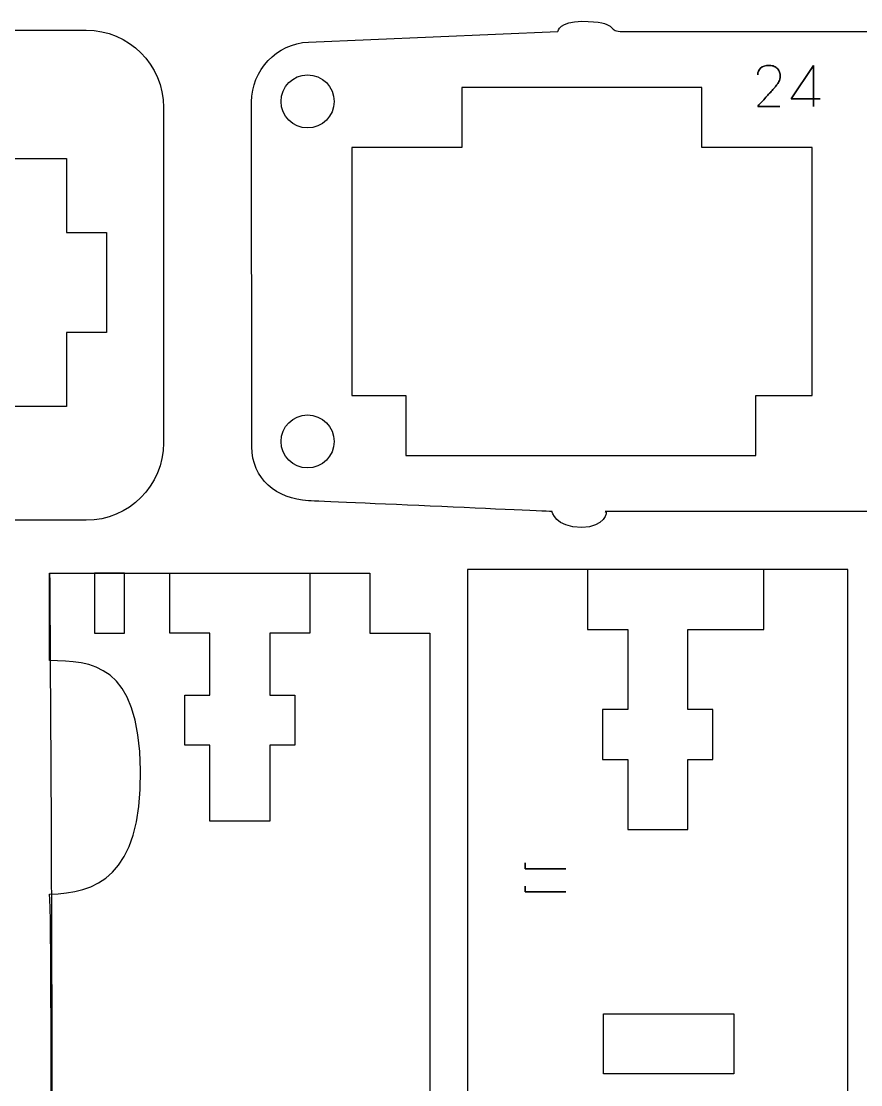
# Model space of a CAD drawing. Header units: centimetres. Extents: x -26.3 to 6, y -21.9 to 0.4.
# Drawn here: x -17.15 to -12.96, y -17.56 to -12.25 of the extents above; entities that cross this region are included whole.
import ezdxf

# ---------------------------------------------------------------- set-up
doc = ezdxf.new("R2010")
doc.units = ezdxf.units.CM
doc.header["$MEASUREMENT"] = 0
doc.layers.add('Layer 1', color=7, linetype='Continuous')

msp = doc.modelspace()

# ---------------------------------------------------------------- linework, layer by layer
at = {"layer": 'Layer 1', "lineweight": -3}
for points, knots in [([(-14.49998, -14.69941), (-14.49997, -14.69941), (-14.4877, -14.77906), (-14.35161, -14.77906), (-14.35161, -14.77906), (-14.24022, -14.77906), (-14.21762, -14.69941), (-14.23454, -14.69941), (-14.23454, -14.69941), (-14.23454, -14.69941), (-11.23161, -14.69941), (-11.23161, -14.69941), (-11.23161, -14.69941), (-11.15205, -14.69941), (-11.07575, -14.66781), (-11.01949, -14.61155), (-11.01949, -14.61155), (-10.96323, -14.55529), (-10.93161, -14.47898), (-10.93161, -14.39941), (-10.93161, -14.39941), (-10.93161, -14.39941), (-10.93161, -12.59942), (-10.93161, -12.59942), (-10.93161, -12.59942), (-10.93161, -12.51986), (-10.96323, -12.44355), (-11.01949, -12.38729), (-11.01949, -12.38729), (-11.07575, -12.33103), (-11.15205, -12.29942), (-11.23161, -12.29942), (-11.23161, -12.29942), (-11.23161, -12.29942), (-13.34829, -12.29942), (-14.15958, -12.29942), (-14.15958, -12.29942), (-14.22434, -12.29942), (-14.16631, -12.24903), (-14.35161, -12.24903), (-14.35161, -12.24903), (-14.46282, -12.24903), (-14.47088, -12.29942), (-14.47088, -12.29942), (-14.47088, -12.29942), (-14.47088, -12.29942), (-15.71732, -12.35266), (-15.71732, -12.35266), (-15.71732, -12.35266), (-15.87668, -12.36101), (-16.00161, -12.49266), (-16.00161, -12.65224), (-16.00161, -12.65224), (-16.00161, -12.65224), (-16.0002, -14.37583), (-16.0002, -14.37583), (-16.0002, -14.37583), (-16.0002, -14.53541), (-15.87668, -14.63783), (-15.71732, -14.64618), (-15.71732, -14.64618), (-15.71732, -14.64618), (-14.49998, -14.69941), (-14.49998, -14.69941)], [0, 0, 0, 0, 0.0588235, 0.0588235, 0.0588235, 0.0588235, 0.1176471, 0.1176471, 0.1176471, 0.1176471, 0.1764706, 0.1764706, 0.1764706, 0.1764706, 0.2352941, 0.2352941, 0.2352941, 0.2352941, 0.2941176, 0.2941176, 0.2941176, 0.2941177, 0.3529412, 0.3529412, 0.3529412, 0.3529412, 0.4117647, 0.4117647, 0.4117647, 0.4117647, 0.4705882, 0.4705882, 0.4705882, 0.4705882, 0.5294118, 0.5294118, 0.5294118, 0.5294118, 0.5882353, 0.5882353, 0.5882353, 0.5882353, 0.6470588, 0.6470588, 0.6470588, 0.6470588, 0.7058824, 0.7058824, 0.7058824, 0.7058824, 0.7647059, 0.7647059, 0.7647059, 0.7647059, 0.8235294, 0.8235294, 0.8235294, 0.8235294, 0.8823529, 0.8823529, 0.8823529, 0.882353, 1, 1, 1, 1]), ([(-16.82764, -12.29327), (-16.82764, -12.29327), (-19.24777, -12.29327), (-19.24777, -12.29327), (-19.24777, -12.29327), (-19.46022, -12.29327), (-19.63404, -12.46709), (-19.63404, -12.67954), (-19.63404, -12.67954), (-19.63404, -12.67954), (-19.63404, -14.357), (-19.63404, -14.357), (-19.63404, -14.357), (-19.63404, -14.56945), (-19.46022, -14.74327), (-19.24777, -14.74327), (-19.24777, -14.74327), (-19.24777, -14.74327), (-16.82764, -14.74327), (-16.82764, -14.74327), (-16.82764, -14.74327), (-16.61519, -14.74327), (-16.44138, -14.56945), (-16.44138, -14.357), (-16.44138, -14.357), (-16.44138, -14.357), (-16.44138, -12.67954), (-16.44138, -12.67954), (-16.44138, -12.67954), (-16.44138, -12.46709), (-16.61519, -12.29327), (-16.82764, -12.29327)], [0, 0, 0, 0, 0.1111111, 0.1111111, 0.1111111, 0.1111111, 0.2222222, 0.2222222, 0.2222222, 0.2222222, 0.3333333, 0.3333333, 0.3333333, 0.3333333, 0.4444444, 0.4444444, 0.4444444, 0.4444445, 0.5555556, 0.5555556, 0.5555556, 0.5555556, 0.6666667, 0.6666667, 0.6666667, 0.6666667, 0.7777778, 0.7777778, 0.7777778, 0.7777778, 1, 1, 1, 1]), ([(-13.4731, -12.67453), (-13.45617, -12.65572), (-13.44083, -12.63869), (-13.42709, -12.62345), (-13.42709, -12.62345), (-13.42127, -12.61705), (-13.41548, -12.61065), (-13.40973, -12.60426), (-13.40973, -12.60426), (-13.404, -12.59786), (-13.39882, -12.59203), (-13.39422, -12.58676), (-13.39422, -12.58676), (-13.3896, -12.58149), (-13.38575, -12.57702), (-13.38265, -12.57335), (-13.38265, -12.57335), (-13.37955, -12.56969), (-13.37771, -12.56738), (-13.37714, -12.56644), (-13.37714, -12.56644), (-13.37602, -12.56456), (-13.37451, -12.56235), (-13.37263, -12.55981), (-13.37263, -12.55981), (-13.37075, -12.55727), (-13.36892, -12.55426), (-13.36713, -12.55078), (-13.36713, -12.55078), (-13.36534, -12.5473), (-13.36379, -12.5432), (-13.36247, -12.5385), (-13.36247, -12.5385), (-13.36114, -12.5338), (-13.3605, -12.52834), (-13.3605, -12.52213), (-13.3605, -12.52213), (-13.3605, -12.51592), (-13.36153, -12.50971), (-13.3636, -12.5035), (-13.3636, -12.5035), (-13.36567, -12.4973), (-13.36886, -12.4917), (-13.3732, -12.48671), (-13.3732, -12.48671), (-13.37752, -12.48173), (-13.38312, -12.47768), (-13.38999, -12.47458), (-13.38999, -12.47458), (-13.39685, -12.47147), (-13.40518, -12.46992), (-13.41496, -12.46992), (-13.41496, -12.46992), (-13.43472, -12.47011), (-13.44925, -12.47444), (-13.45857, -12.4829), (-13.45857, -12.4829), (-13.46788, -12.49137), (-13.47254, -12.50256), (-13.47254, -12.51649), (-13.47254, -12.51649), (-13.47254, -12.50256), (-13.46788, -12.49137), (-13.45857, -12.4829), (-13.45857, -12.4829), (-13.44925, -12.47444), (-13.43472, -12.47011), (-13.41496, -12.46992), (-13.41496, -12.46992), (-13.40518, -12.46992), (-13.39685, -12.47147), (-13.38999, -12.47458), (-13.38999, -12.47458), (-13.38312, -12.47768), (-13.37752, -12.48173), (-13.3732, -12.48671), (-13.3732, -12.48671), (-13.36886, -12.4917), (-13.36567, -12.4973), (-13.3636, -12.5035), (-13.3636, -12.5035), (-13.36153, -12.50971), (-13.3605, -12.51592), (-13.3605, -12.52213), (-13.3605, -12.52213), (-13.3605, -12.52834), (-13.36114, -12.5338), (-13.36247, -12.5385), (-13.36247, -12.5385), (-13.36379, -12.5432), (-13.36534, -12.5473), (-13.36713, -12.55078), (-13.36713, -12.55078), (-13.36892, -12.55426), (-13.37075, -12.55727), (-13.37263, -12.55981), (-13.37263, -12.55981), (-13.37451, -12.56235), (-13.37602, -12.56456), (-13.37714, -12.56644), (-13.37714, -12.56644), (-13.37771, -12.56738), (-13.37955, -12.56969), (-13.38265, -12.57335), (-13.38265, -12.57335), (-13.38575, -12.57702), (-13.3896, -12.58149), (-13.39422, -12.58676), (-13.39422, -12.58676), (-13.39882, -12.59203), (-13.404, -12.59786), (-13.40973, -12.60426), (-13.40973, -12.60426), (-13.41548, -12.61065), (-13.42127, -12.61705), (-13.42709, -12.62345), (-13.42709, -12.62345), (-13.44083, -12.63869), (-13.45617, -12.65572), (-13.4731, -12.67453), (-13.4731, -12.67453), (-13.4731, -12.67453), (-13.36191, -12.67453), (-13.36191, -12.67453), (-13.36191, -12.67453), (-13.36191, -12.67453), (-13.4731, -12.67453), (-13.4731, -12.67453)], [0, 0, 0, 0, 0.030303, 0.030303, 0.030303, 0.030303, 0.0606061, 0.0606061, 0.0606061, 0.0606061, 0.0909091, 0.0909091, 0.0909091, 0.0909091, 0.1212121, 0.1212121, 0.1212121, 0.1212121, 0.1515152, 0.1515152, 0.1515152, 0.1515152, 0.1818182, 0.1818182, 0.1818182, 0.1818182, 0.2121212, 0.2121212, 0.2121212, 0.2121212, 0.2424242, 0.2424242, 0.2424242, 0.2424243, 0.2727273, 0.2727273, 0.2727273, 0.2727273, 0.3030303, 0.3030303, 0.3030303, 0.3030303, 0.3333333, 0.3333333, 0.3333333, 0.3333333, 0.3636364, 0.3636364, 0.3636364, 0.3636364, 0.3939394, 0.3939394, 0.3939394, 0.3939394, 0.4242424, 0.4242424, 0.4242424, 0.4242424, 0.4545455, 0.4545455, 0.4545455, 0.4545455, 0.4848485, 0.4848485, 0.4848485, 0.4848485, 0.5151515, 0.5151515, 0.5151515, 0.5151515, 0.5454545, 0.5454545, 0.5454545, 0.5454546, 0.5757576, 0.5757576, 0.5757576, 0.5757576, 0.6060606, 0.6060606, 0.6060606, 0.6060606, 0.6363636, 0.6363636, 0.6363636, 0.6363636, 0.6666667, 0.6666667, 0.6666667, 0.6666667, 0.6969697, 0.6969697, 0.6969697, 0.6969697, 0.7272727, 0.7272727, 0.7272727, 0.7272727, 0.7575758, 0.7575758, 0.7575758, 0.7575758, 0.7878788, 0.7878788, 0.7878788, 0.7878788, 0.8181818, 0.8181818, 0.8181818, 0.8181818, 0.8484848, 0.8484848, 0.8484848, 0.8484849, 0.8787879, 0.8787879, 0.8787879, 0.8787879, 0.9090909, 0.9090909, 0.9090909, 0.9090909, 0.9393939, 0.9393939, 0.9393939, 0.9393939, 1, 1, 1, 1]), ([(-13.19484, -12.46992), (-13.19484, -12.46992), (-13.30603, -12.63615), (-13.30603, -12.63615), (-13.30603, -12.63615), (-13.30603, -12.63615), (-13.16182, -12.63615), (-13.16182, -12.63615), (-13.16182, -12.63615), (-13.16182, -12.63615), (-13.30603, -12.63615), (-13.30603, -12.63615), (-13.30603, -12.63615), (-13.30603, -12.63615), (-13.19484, -12.46992), (-13.19484, -12.46992), (-13.19484, -12.46992), (-13.19484, -12.46992), (-13.19484, -12.67453), (-13.19484, -12.67453), (-13.19484, -12.67453), (-13.19484, -12.67453), (-13.19484, -12.46992), (-13.19484, -12.46992)], [0, 0, 0, 0, 0.1428571, 0.1428571, 0.1428571, 0.1428572, 0.2857143, 0.2857143, 0.2857143, 0.2857143, 0.4285714, 0.4285714, 0.4285714, 0.4285714, 0.5714286, 0.5714286, 0.5714286, 0.5714286, 0.7142857, 0.7142857, 0.7142857, 0.7142857, 1, 1, 1, 1]), ([(-15.85412, -12.64942), (-15.85412, -12.7226), (-15.79479, -12.78193), (-15.72163, -12.78193), (-15.72163, -12.78193), (-15.64844, -12.78193), (-15.58912, -12.7226), (-15.58912, -12.64943), (-15.58912, -12.64943), (-15.58912, -12.57625), (-15.64844, -12.51693), (-15.72161, -12.51693), (-15.72161, -12.51693), (-15.79479, -12.51693), (-15.85412, -12.57625), (-15.85412, -12.64942)], [0, 0, 0, 0, 0.2, 0.2, 0.2, 0.2, 0.4, 0.4, 0.4, 0.4, 0.6, 0.6, 0.6, 0.6, 1, 1, 1, 1]), ([(-13.47661, -14.11941), (-13.47661, -14.11941), (-13.48161, -14.11941), (-13.48161, -14.11941), (-13.48161, -14.11941), (-13.48161, -14.11941), (-13.48161, -14.41941), (-13.48161, -14.41941), (-13.48161, -14.41941), (-13.48161, -14.41941), (-15.23161, -14.41941), (-15.23161, -14.41941), (-15.23161, -14.41941), (-15.23161, -14.41941), (-15.23161, -14.11941), (-15.23161, -14.11941), (-15.23161, -14.11941), (-15.23161, -14.11941), (-15.50161, -14.11941), (-15.50161, -14.11941), (-15.50161, -14.11941), (-15.50161, -14.11941), (-15.50161, -12.87942), (-15.50161, -12.87942), (-15.50161, -12.87942), (-15.50161, -12.87942), (-14.95161, -12.87942), (-14.95161, -12.87942), (-14.95161, -12.87942), (-14.95161, -12.87942), (-14.95161, -12.57942), (-14.95161, -12.57942), (-14.95161, -12.57942), (-14.95161, -12.57942), (-13.7516, -12.57942), (-13.7516, -12.57942), (-13.7516, -12.57942), (-13.7516, -12.57942), (-13.7516, -12.87942), (-13.7516, -12.87942), (-13.7516, -12.87942), (-13.7516, -12.87942), (-13.20161, -12.87942), (-13.20161, -12.87942), (-13.20161, -12.87942), (-13.20161, -12.87942), (-13.20161, -14.11941), (-13.20161, -14.11941), (-13.20161, -14.11941), (-13.20161, -14.11941), (-13.47661, -14.11941), (-13.47661, -14.11941)], [0, 0, 0, 0, 0.0714286, 0.0714286, 0.0714286, 0.0714286, 0.1428571, 0.1428571, 0.1428571, 0.1428572, 0.2142857, 0.2142857, 0.2142857, 0.2142857, 0.2857143, 0.2857143, 0.2857143, 0.2857143, 0.3571429, 0.3571429, 0.3571429, 0.3571429, 0.4285714, 0.4285714, 0.4285714, 0.4285714, 0.5, 0.5, 0.5, 0.5, 0.5714286, 0.5714286, 0.5714286, 0.5714286, 0.6428571, 0.6428571, 0.6428571, 0.6428572, 0.7142857, 0.7142857, 0.7142857, 0.7142857, 0.7857143, 0.7857143, 0.7857143, 0.7857143, 0.8571429, 0.8571429, 0.8571429, 0.8571429, 1, 1, 1, 1]), ([(-16.92697, -12.93498), (-16.92697, -12.93498), (-19.22697, -12.93498), (-19.22697, -12.93498), (-19.22697, -12.93498), (-19.22697, -12.93498), (-19.22697, -14.17498), (-19.22697, -14.17498), (-19.22697, -14.17498), (-19.22697, -14.17498), (-16.92697, -14.17498), (-16.92697, -14.17498), (-16.92697, -14.17498), (-16.92697, -14.17498), (-16.92697, -13.80499), (-16.92697, -13.80499), (-16.92697, -13.80499), (-16.92697, -13.80499), (-16.72695, -13.80499), (-16.72695, -13.80499), (-16.72695, -13.80499), (-16.72695, -13.80499), (-16.72695, -13.30499), (-16.72695, -13.30499), (-16.72695, -13.30499), (-16.72695, -13.30499), (-16.92697, -13.30499), (-16.92697, -13.30499), (-16.92697, -13.30499), (-16.92697, -13.30499), (-16.92697, -12.93498), (-16.92697, -12.93498)], [0, 0, 0, 0, 0.1111111, 0.1111111, 0.1111111, 0.1111111, 0.2222222, 0.2222222, 0.2222222, 0.2222222, 0.3333333, 0.3333333, 0.3333333, 0.3333333, 0.4444444, 0.4444444, 0.4444444, 0.4444445, 0.5555556, 0.5555556, 0.5555556, 0.5555556, 0.6666667, 0.6666667, 0.6666667, 0.6666667, 0.7777778, 0.7777778, 0.7777778, 0.7777778, 1, 1, 1, 1]), ([(-15.85412, -14.34941), (-15.85412, -14.42259), (-15.79479, -14.48192), (-15.72163, -14.48192), (-15.72163, -14.48192), (-15.64844, -14.48192), (-15.58912, -14.42259), (-15.58912, -14.34942), (-15.58912, -14.34942), (-15.58912, -14.27624), (-15.64844, -14.21692), (-15.72161, -14.21692), (-15.72161, -14.21692), (-15.79479, -14.21692), (-15.85412, -14.27624), (-15.85412, -14.34941)], [0, 0, 0, 0, 0.2, 0.2, 0.2, 0.2, 0.4, 0.4, 0.4, 0.4, 0.6, 0.6, 0.6, 0.6, 1, 1, 1, 1]), ([(-13.02265, -20.15989), (-13.02265, -20.15989), (-14.92265, -20.15989), (-14.92265, -20.15989), (-14.92265, -20.15989), (-14.92265, -20.15989), (-14.92265, -14.98989), (-14.92265, -14.98989), (-14.92265, -14.98989), (-14.92265, -14.98989), (-13.02265, -14.98989), (-13.02265, -14.98989), (-13.02265, -14.98989), (-13.02265, -14.98989), (-13.02265, -20.15989), (-13.02265, -20.15989)], [0, 0, 0, 0, 0.2, 0.2, 0.2, 0.2, 0.4, 0.4, 0.4, 0.4, 0.6, 0.6, 0.6, 0.6, 1, 1, 1, 1]), ([(-14.32265, -14.98989), (-14.32265, -14.98989), (-14.32265, -15.28989), (-14.32265, -15.28989), (-14.32265, -15.28989), (-14.32265, -15.28989), (-14.12265, -15.28989), (-14.12265, -15.28989), (-14.12265, -15.28989), (-14.12265, -15.28989), (-14.12265, -15.68989), (-14.12265, -15.68989), (-14.12265, -15.68989), (-14.12265, -15.68989), (-14.24765, -15.68989), (-14.24765, -15.68989), (-14.24765, -15.68989), (-14.24765, -15.68989), (-14.24765, -15.93989), (-14.24765, -15.93989), (-14.24765, -15.93989), (-14.24765, -15.93989), (-14.12265, -15.93989), (-14.12265, -15.93989), (-14.12265, -15.93989), (-14.12265, -15.93989), (-14.12265, -16.28989), (-14.12265, -16.28989), (-14.12265, -16.28989), (-14.12265, -16.28989), (-13.82264, -16.28989), (-13.82264, -16.28989), (-13.82264, -16.28989), (-13.82264, -16.28989), (-13.82264, -15.93989), (-13.82264, -15.93989), (-13.82264, -15.93989), (-13.82264, -15.93989), (-13.69764, -15.93989), (-13.69764, -15.93989), (-13.69764, -15.93989), (-13.69764, -15.93989), (-13.69764, -15.68989), (-13.69764, -15.68989), (-13.69764, -15.68989), (-13.69764, -15.68989), (-13.82264, -15.68989), (-13.82264, -15.68989), (-13.82264, -15.68989), (-13.82264, -15.68989), (-13.82264, -15.28989), (-13.82264, -15.28989), (-13.82264, -15.28989), (-13.82264, -15.28989), (-13.44265, -15.28989), (-13.44265, -15.28989), (-13.44265, -15.28989), (-13.44265, -15.28988), (-13.44265, -14.98988), (-13.44265, -14.98988)], [0, 0, 0, 0, 0.0625, 0.0625, 0.0625, 0.0625, 0.125, 0.125, 0.125, 0.125, 0.1875, 0.1875, 0.1875, 0.1875, 0.25, 0.25, 0.25, 0.25, 0.3125, 0.3125, 0.3125, 0.3125, 0.375, 0.375, 0.375, 0.375, 0.4375, 0.4375, 0.4375, 0.4375, 0.5, 0.5, 0.5, 0.5, 0.5625, 0.5625, 0.5625, 0.5625, 0.625, 0.625, 0.625, 0.625, 0.6875, 0.6875, 0.6875, 0.6875, 0.75, 0.75, 0.75, 0.75, 0.8125, 0.8125, 0.8125, 0.8125, 0.875, 0.875, 0.875, 0.875, 1, 1, 1, 1]), ([(-17.01052, -15.00715), (-17.01052, -15.00715), (-16.98877, -18.2871), (-17.0053, -18.46552), (-17.0053, -18.46552), (-16.78061, -18.47196), (-16.55794, -18.54645), (-16.56091, -19.10838), (-16.56091, -19.10838), (-16.56388, -19.67031), (-16.8045, -19.72646), (-17.01052, -19.72916), (-17.01052, -19.72916), (-17.01052, -19.72916), (-17.01052, -20.16715), (-17.01052, -20.16715), (-17.01052, -20.16715), (-17.01052, -20.16715), (-16.99399, -16.79131), (-17.01052, -16.61289), (-17.01052, -16.61289), (-16.78583, -16.60645), (-16.55037, -16.53237), (-16.55665, -15.99359), (-16.55665, -15.99359), (-16.56293, -15.45481), (-16.8045, -15.44784), (-17.01052, -15.44514), (-17.01052, -15.44514), (-17.01052, -15.44514), (-17.01052, -15.00715), (-17.01052, -15.00715), (-17.01052, -15.00715), (-17.01052, -15.00715), (-15.41053, -15.00715), (-15.41053, -15.00715), (-15.41053, -15.00715), (-15.41053, -15.00715), (-15.41053, -15.30715), (-15.41053, -15.30715), (-15.41053, -15.30715), (-15.41053, -15.30715), (-15.11052, -15.30715), (-15.11052, -15.30715), (-15.11052, -15.30715), (-15.11052, -15.30715), (-15.11052, -20.17715), (-15.11052, -20.17715), (-15.11052, -20.17715), (-15.11052, -20.17715), (-17.01052, -20.17715), (-17.01052, -20.17715)], [0, 0, 0, 0, 0.0714286, 0.0714286, 0.0714286, 0.0714286, 0.1428571, 0.1428571, 0.1428571, 0.1428572, 0.2142857, 0.2142857, 0.2142857, 0.2142857, 0.2857143, 0.2857143, 0.2857143, 0.2857143, 0.3571429, 0.3571429, 0.3571429, 0.3571429, 0.4285714, 0.4285714, 0.4285714, 0.4285714, 0.5, 0.5, 0.5, 0.5, 0.5714286, 0.5714286, 0.5714286, 0.5714286, 0.6428571, 0.6428571, 0.6428571, 0.6428572, 0.7142857, 0.7142857, 0.7142857, 0.7142857, 0.7857143, 0.7857143, 0.7857143, 0.7857143, 0.8571429, 0.8571429, 0.8571429, 0.8571429, 1, 1, 1, 1]), ([(-16.78583, -15.00715), (-16.78583, -15.00715), (-16.63583, -15.00715), (-16.63583, -15.00715), (-16.63583, -15.00715), (-16.63583, -15.00715), (-16.63583, -15.30715), (-16.63583, -15.30715), (-16.63583, -15.30715), (-16.63583, -15.30715), (-16.78583, -15.30715), (-16.78583, -15.30715), (-16.78583, -15.30715), (-16.78583, -15.30715), (-16.78583, -15.00715), (-16.78583, -15.00715)], [0, 0, 0, 0, 0.2, 0.2, 0.2, 0.2, 0.4, 0.4, 0.4, 0.4, 0.6, 0.6, 0.6, 0.6, 1, 1, 1, 1]), ([(-15.71052, -15.00715), (-15.71052, -15.00715), (-15.71052, -15.30715), (-15.71052, -15.30715), (-15.71052, -15.30715), (-15.71052, -15.30715), (-15.91052, -15.30715), (-15.91052, -15.30715), (-15.91052, -15.30715), (-15.91052, -15.30715), (-15.91052, -15.61715), (-15.91052, -15.61715), (-15.91052, -15.61715), (-15.91052, -15.61715), (-15.78552, -15.61715), (-15.78552, -15.61715), (-15.78552, -15.61715), (-15.78552, -15.61715), (-15.78552, -15.86715), (-15.78552, -15.86715), (-15.78552, -15.86715), (-15.78552, -15.86715), (-15.91052, -15.86715), (-15.91052, -15.86715), (-15.91052, -15.86715), (-15.91052, -15.86715), (-15.91052, -16.24715), (-15.91052, -16.24715), (-15.91052, -16.24715), (-15.91052, -16.24715), (-16.21052, -16.24715), (-16.21052, -16.24715), (-16.21052, -16.24715), (-16.21052, -16.24715), (-16.21052, -15.86715), (-16.21052, -15.86715), (-16.21052, -15.86715), (-16.21052, -15.86715), (-16.33552, -15.86715), (-16.33552, -15.86715), (-16.33552, -15.86715), (-16.33552, -15.86715), (-16.33552, -15.61715), (-16.33552, -15.61715), (-16.33552, -15.61715), (-16.33552, -15.61715), (-16.21052, -15.61715), (-16.21052, -15.61715), (-16.21052, -15.61715), (-16.21052, -15.61715), (-16.21052, -15.30715), (-16.21052, -15.30715), (-16.21052, -15.30715), (-16.21052, -15.30715), (-16.41052, -15.30715), (-16.41052, -15.30715), (-16.41052, -15.30715), (-16.41052, -15.30715), (-16.41052, -15.00715), (-16.41052, -15.00715)], [0, 0, 0, 0, 0.0625, 0.0625, 0.0625, 0.0625, 0.125, 0.125, 0.125, 0.125, 0.1875, 0.1875, 0.1875, 0.1875, 0.25, 0.25, 0.25, 0.25, 0.3125, 0.3125, 0.3125, 0.3125, 0.375, 0.375, 0.375, 0.375, 0.4375, 0.4375, 0.4375, 0.4375, 0.5, 0.5, 0.5, 0.5, 0.5625, 0.5625, 0.5625, 0.5625, 0.625, 0.625, 0.625, 0.625, 0.6875, 0.6875, 0.6875, 0.6875, 0.75, 0.75, 0.75, 0.75, 0.8125, 0.8125, 0.8125, 0.8125, 0.875, 0.875, 0.875, 0.875, 1, 1, 1, 1]), ([(-14.63441, -16.48552), (-14.63441, -16.48552), (-14.63441, -16.45645), (-14.63441, -16.45645), (-14.63441, -16.45645), (-14.63441, -16.45645), (-14.63441, -16.48552), (-14.63441, -16.48552), (-14.63441, -16.48552), (-14.63441, -16.48552), (-14.43121, -16.48552), (-14.43121, -16.48552), (-14.43121, -16.48552), (-14.43121, -16.48552), (-14.63441, -16.48552), (-14.63441, -16.48552)], [0, 0, 0, 0, 0.2, 0.2, 0.2, 0.2, 0.4, 0.4, 0.4, 0.4, 0.6, 0.6, 0.6, 0.6, 1, 1, 1, 1]), ([(-14.63441, -16.60151), (-14.63441, -16.60151), (-14.63441, -16.57244), (-14.63441, -16.57244), (-14.63441, -16.57244), (-14.63441, -16.57244), (-14.63441, -16.60151), (-14.63441, -16.60151), (-14.63441, -16.60151), (-14.63441, -16.60151), (-14.43121, -16.60151), (-14.43121, -16.60151), (-14.43121, -16.60151), (-14.43121, -16.60151), (-14.63441, -16.60151), (-14.63441, -16.60151)], [0, 0, 0, 0, 0.2, 0.2, 0.2, 0.2, 0.4, 0.4, 0.4, 0.4, 0.6, 0.6, 0.6, 0.6, 1, 1, 1, 1]), ([(-13.59265, -17.50989), (-13.59265, -17.50989), (-13.59265, -17.20989), (-13.59265, -17.20989), (-13.59265, -17.20989), (-13.59265, -17.20989), (-14.24265, -17.20989), (-14.24265, -17.20989), (-14.24265, -17.20989), (-14.24265, -17.20989), (-14.24265, -17.50989), (-14.24265, -17.50989), (-14.24265, -17.50989), (-14.24265, -17.50989), (-13.59265, -17.50989), (-13.59265, -17.50989)], [0, 0, 0, 0, 0.2, 0.2, 0.2, 0.2, 0.4, 0.4, 0.4, 0.4, 0.6, 0.6, 0.6, 0.6, 1, 1, 1, 1])]:
    msp.add_open_spline(points, degree=3, knots=knots, dxfattribs=at)

doc.saveas('drawing.dxf')
